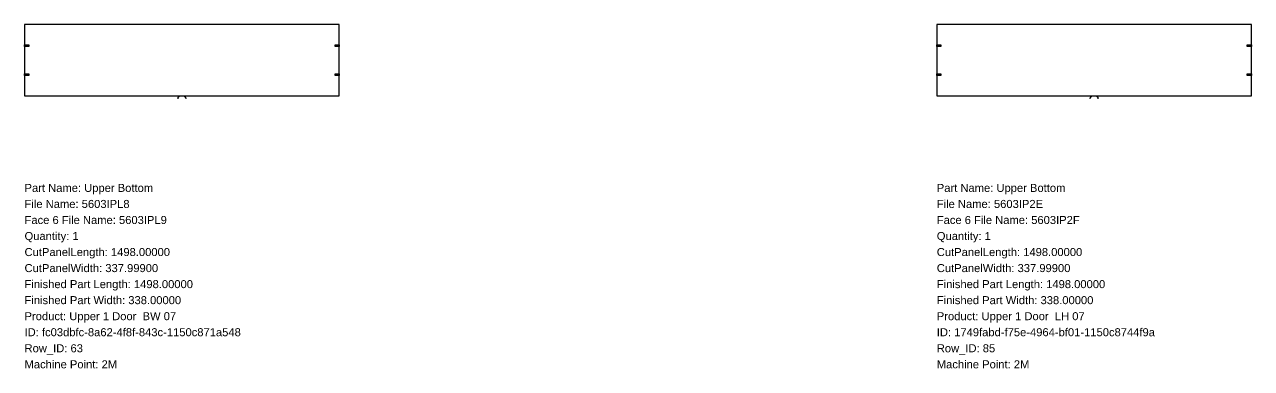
# Model space of a CAD drawing. Header units: inches. Extents: x 0 to 159254, y -1296 to 458.
# Drawn here: x 23242 to 29083, y -1296 to 338 of the extents above; entities that cross this region are included whole.
import ezdxf

# ---------------------------------------------------------------- set-up
doc = ezdxf.new("R2010")
doc.units = ezdxf.units.IN
doc.header["$MEASUREMENT"] = 0
for name, color, linetype in [('BORDER_Z23P0RT1001', 7, 'Continuous'), ('HBORE_Z11P5', 4, 'Continuous'), ('NESTTEXT', 1, 'Continuous')]:
    doc.layers.add(name, color=color, linetype=linetype)
doc.styles.get("Standard").update_dxf_attribs({"font": 'arial.ttf'})

msp = doc.modelspace()

# ---------------------------------------------------------------- linework, layer by layer
at = {"layer": 'BORDER_Z23P0RT1001', "color": 2}
for points in [[(23972.625, -15, -0.414213562), (23987.625, 0), (24739.8, 0), (24739.8, 337.999), (23241.8, 337.999), (23241.8, 0), (23993.975, 0, -0.414213562), (24008.975, -15)], [(28315.425, -15, -0.414213562), (28330.425, 0), (29082.6, 0), (29082.6, 337.999), (27584.6, 337.999), (27584.6, 0), (28336.775, 0, -0.414213562), (28351.775, -15)]]:
    msp.add_lwpolyline(points, format="xyb", dxfattribs=at)
at = {"layer": 'HBORE_Z11P5', "color": 4}
for points in [[(23241.8, 241.999), (23261.8, 241.999), (23261.8, 233.999), (23241.8, 233.999), (23241.8, 241.999)], [(24739.8, 233.999), (24719.8, 233.999), (24719.8, 241.999), (24739.8, 241.999), (24739.8, 233.999)], [(27584.6, 241.999), (27604.6, 241.999), (27604.6, 233.999), (27584.6, 233.999), (27584.6, 241.999)], [(29082.6, 233.999), (29062.6, 233.999), (29062.6, 241.999), (29082.6, 241.999), (29082.6, 233.999)], [(23241.8, 103.999), (23261.8, 103.999), (23261.8, 95.999), (23241.8, 95.999), (23241.8, 103.999)], [(24739.8, 95.999), (24719.8, 95.999), (24719.8, 103.999), (24739.8, 103.999), (24739.8, 95.999)], [(27584.6, 103.999), (27604.6, 103.999), (27604.6, 95.999), (27584.6, 95.999), (27584.6, 103.999)], [(29082.6, 95.999), (29062.6, 95.999), (29062.6, 103.999), (29082.6, 103.999), (29082.6, 95.999)]]:
    msp.add_lwpolyline(points, close=True, dxfattribs=at)

# ---------------------------------------------------------------- texts
at = {"layer": 'NESTTEXT', "color": 1}
for s, p in [('Part Name: Upper Bottom', (23241.8, -457.2)), ('Part Name: Upper Bottom', (27584.6, -457.2)), ('File Name: 5603IPL8', (23241.8, -533.4)), ('File Name: 5603IP2E', (27584.6, -533.4)), ('Face 6 File Name: 5603IPL9', (23241.8, -609.6)), ('Face 6 File Name: 5603IP2F', (27584.6, -609.6)), ('Quantity: 1', (23241.8, -685.8)), ('Quantity: 1', (27584.6, -685.8)), ('CutPanelLength: 1498.00000', (23241.8, -762)), ('CutPanelLength: 1498.00000', (27584.6, -762)), ('CutPanelWidth: 337.99900', (23241.8, -838.2)), ('CutPanelWidth: 337.99900', (27584.6, -838.2)), ('Finished Part Length: 1498.00000', (23241.8, -914.4)), ('Finished Part Length: 1498.00000', (27584.6, -914.4)), ('Finished Part Width: 338.00000', (23241.8, -990.6)), ('Finished Part Width: 338.00000', (27584.6, -990.6)), ('Product: Upper 1 Door  BW 07', (23241.8, -1066.8)), ('Product: Upper 1 Door  LH 07', (27584.6, -1066.8)), ('ID: fc03dbfc-8a62-4f8f-843c-1150c871a548', (23241.8, -1143)), ('ID: 1749fabd-f75e-4964-bf01-1150c8744f9a', (27584.6, -1143)), ('Row_ID: 63', (23241.8, -1219.2)), ('Row_ID: 85', (27584.6, -1219.2)), ('Machine Point: 2M', (23241.8, -1295.4)), ('Machine Point: 2M', (27584.6, -1295.4))]:
    msp.add_text(s, height=38.1, dxfattribs=at).set_placement(p)

doc.saveas('drawing.dxf')
